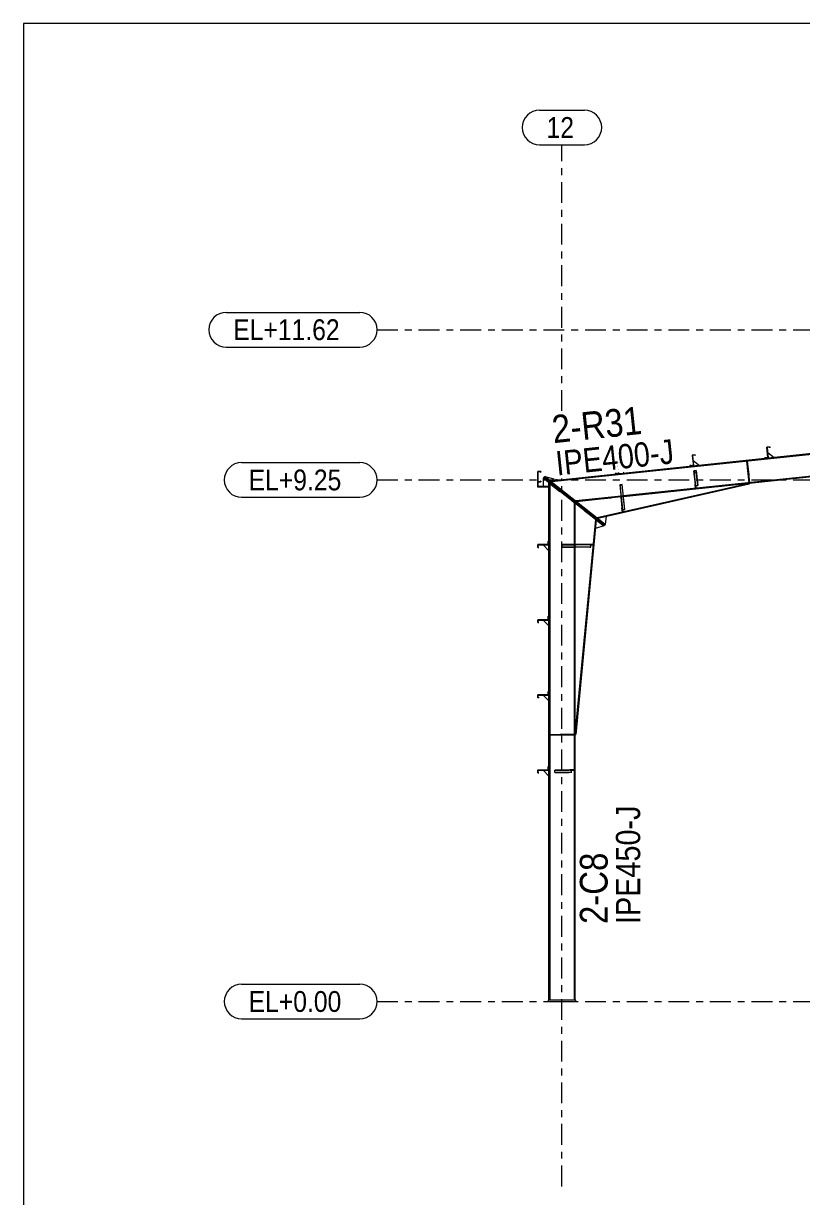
# Model space of a CAD drawing. Header units: millimetres. Extents: x -49 to 773, y -69 to 505.
# Drawn here: x -46.7 to 65.4, y 336.2 to 505.4 of the extents above; entities that cross this region are included whole.
import ezdxf

# ---------------------------------------------------------------- set-up
doc = ezdxf.new("R2010")
doc.units = ezdxf.units.MM
for name, pattern in [('XKITLINE00', [0]), ('XKITLINE02', [4, 2, -2]), ('XKITLINE03', [6, 3, -1, 1, -1])]:
    doc.linetypes.add(name, pattern=pattern)
for name, color, linetype, lineweight in [('DrawingSheet', 5, 'Continuous', 0), ('Part', 2, 'Continuous', 0), ('PartMark', 7, 'Continuous', 0), ('S-grid', 1, 'Continuous', 0)]:
    doc.layers.add(name, color=color, linetype=linetype, lineweight=lineweight)
doc.styles.add('ARIAL', font='ARIAL.TTF')

# ---------------------------------------------------------------- blocks, each defined once
blk = doc.blocks.new('*A230')
at = {"layer": 'Part'}
blk.add_hatch(color=3, dxfattribs=at).paths.add_polyline_path([(38.9, 442.03), (39.31, 442.08), (39.33, 441.95), (39.31, 441.95), (39.3, 442.06), (38.92, 442.02), (39.07, 440.53), (38.66, 440.48), (38.65, 440.61), (38.66, 440.61), (38.67, 440.5), (39.06, 440.54)], flags=17)
blk = doc.blocks.new('*A231')
at = {"layer": 'Part'}
blk.add_hatch(color=3, dxfattribs=at).paths.add_polyline_path([(49.67, 443.17), (50.09, 443.21), (50.1, 443.09), (50.09, 443.09), (50.07, 443.2), (49.69, 443.16), (49.85, 441.66), (49.43, 441.62), (49.42, 441.74), (49.43, 441.74), (49.45, 441.63), (49.83, 441.68)], flags=17)
blk = doc.blocks.new('*A232')
at = {"layer": 'Part'}
blk.add_hatch(color=3, dxfattribs=at).paths.add_polyline_path([(60.45, 444.3), (60.86, 444.35), (60.87, 444.22), (60.86, 444.22), (60.85, 444.33), (60.46, 444.29), (60.62, 442.8), (60.21, 442.75), (60.19, 442.88), (60.21, 442.88), (60.22, 442.77), (60.6, 442.81)], flags=17)
blk = doc.blocks.new('*A242')
at = {"layer": 'Part'}
blk.add_hatch(color=3, dxfattribs=at).paths.add_polyline_path([(28.82, 419.82), (28.82, 419.83), (28.95, 419.83), (28.95, 419.41), (27.44, 419.41), (27.44, 419.03), (27.55, 419.03), (27.55, 419.01), (27.43, 419.01), (27.43, 419.43), (28.93, 419.43), (28.93, 419.82)], flags=17)
blk = doc.blocks.new('*A243')
at = {"layer": 'Part'}
blk.add_hatch(color=3, dxfattribs=at).paths.add_polyline_path([(28.82, 398.15), (28.82, 398.16), (28.95, 398.16), (28.95, 397.75), (27.44, 397.75), (27.44, 397.36), (27.55, 397.36), (27.55, 397.35), (27.43, 397.35), (27.43, 397.76), (28.93, 397.76), (28.93, 398.15)], flags=17)
blk = doc.blocks.new('*A244')
at = {"layer": 'Part'}
blk.add_hatch(color=3, dxfattribs=at).paths.add_polyline_path([(28.82, 408.98), (28.82, 409), (28.95, 409), (28.95, 408.58), (27.44, 408.58), (27.44, 408.19), (27.55, 408.19), (27.55, 408.18), (27.43, 408.18), (27.43, 408.6), (28.93, 408.6), (28.93, 408.98)], flags=17)
blk = doc.blocks.new('*A245')
at = {"layer": 'Part'}
blk.add_hatch(color=3, dxfattribs=at).paths.add_polyline_path([(29.87, 397.41), (29.87, 397.75), (30.31, 397.75), (30.31, 397.73), (29.89, 397.73), (29.89, 397.41)], flags=17)
blk = doc.blocks.new('*A246')
at = {"layer": 'Part'}
blk.add_hatch(color=3, dxfattribs=at).paths.add_polyline_path([(28.82, 419.82), (28.82, 419.83), (28.95, 419.83), (28.95, 419.41), (27.44, 419.41), (27.44, 419.03), (27.55, 419.03), (27.55, 419.01), (27.43, 419.01), (27.43, 419.43), (28.93, 419.43), (28.93, 419.82)], flags=17)
blk = doc.blocks.new('*A247')
at = {"layer": 'Part'}
blk.add_hatch(color=3, dxfattribs=at).paths.add_polyline_path([(28.82, 398.15), (28.82, 398.16), (28.95, 398.16), (28.95, 397.75), (27.44, 397.75), (27.44, 397.36), (27.55, 397.36), (27.55, 397.35), (27.43, 397.35), (27.43, 397.76), (28.93, 397.76), (28.93, 398.15)], flags=17)
blk = doc.blocks.new('*A248')
at = {"layer": 'Part'}
blk.add_hatch(color=3, dxfattribs=at).paths.add_polyline_path([(28.82, 408.98), (28.82, 409), (28.95, 409), (28.95, 408.58), (27.44, 408.58), (27.44, 408.19), (27.55, 408.19), (27.55, 408.18), (27.43, 408.18), (27.43, 408.6), (28.93, 408.6), (28.93, 408.98)], flags=17)
blk = doc.blocks.new('*A249')
at = {"layer": 'Part'}
blk.add_hatch(color=3, dxfattribs=at).paths.add_polyline_path([(28.82, 430.65), (28.82, 430.66), (28.95, 430.66), (28.95, 430.25), (27.44, 430.25), (27.44, 429.86), (27.55, 429.86), (27.55, 429.85), (27.43, 429.85), (27.43, 430.26), (28.93, 430.26), (28.93, 430.65)], flags=17)
blk = doc.blocks.new('*A250')
at = {"layer": 'Part'}
blk.add_hatch(color=3, dxfattribs=at).paths.add_polyline_path([(27.43, 439.31), (27.43, 440.82), (27.85, 440.82), (27.85, 440.7), (27.83, 440.7), (27.83, 440.81), (27.44, 440.81), (27.44, 439.32), (27.83, 439.32), (27.83, 439.43), (27.85, 439.43), (27.85, 439.31)], flags=17)
blk = doc.blocks.new('*A251')
at = {"layer": 'Part'}
blk.add_hatch(color=3, dxfattribs=at).paths.add_polyline_path([(38.9, 442.03), (39.31, 442.08), (39.33, 441.95), (39.31, 441.95), (39.3, 442.06), (38.92, 442.02), (39.07, 440.53), (38.66, 440.48), (38.65, 440.61), (38.66, 440.61), (38.67, 440.5), (39.06, 440.54)], flags=17)
blk = doc.blocks.new('*A252')
at = {"layer": 'Part'}
blk.add_hatch(color=3, dxfattribs=at).paths.add_polyline_path([(49.67, 443.17), (50.09, 443.21), (50.1, 443.09), (50.09, 443.09), (50.07, 443.2), (49.69, 443.16), (49.85, 441.66), (49.43, 441.62), (49.42, 441.74), (49.43, 441.74), (49.45, 441.63), (49.83, 441.68)], flags=17)
blk = doc.blocks.new('*A253')
at = {"layer": 'Part'}
blk.add_hatch(color=3, dxfattribs=at).paths.add_polyline_path([(60.45, 444.3), (60.86, 444.35), (60.87, 444.22), (60.86, 444.22), (60.85, 444.33), (60.46, 444.29), (60.62, 442.8), (60.21, 442.75), (60.19, 442.88), (60.21, 442.88), (60.22, 442.77), (60.6, 442.81)], flags=17)
blk = doc.blocks.new('*A255')
at = {"layer": 'Part'}
blk.add_hatch(color=3, dxfattribs=at).paths.add_polyline_path([(30.91, 429.91), (30.91, 430.25), (31.52, 430.25), (31.52, 430.23), (30.94, 430.23), (30.94, 429.91)], flags=17)
blk = doc.blocks.new('*A256')
at = {"layer": 'Part'}
blk.add_hatch(color=3, dxfattribs=at).paths.add_polyline_path([(39.25, 438.89), (39.58, 438.92), (39.58, 438.9), (39.27, 438.86), (39.32, 438.34), (39.3, 438.34)], flags=17)
blk = doc.blocks.new('*A257')
at = {"layer": 'Part'}
blk.add_hatch(color=3, dxfattribs=at).paths.add_polyline_path([(49.93, 440.9), (50.26, 440.93), (50.26, 440.91), (49.95, 440.88), (49.99, 440.48), (49.97, 440.48)], flags=17)
blk = doc.blocks.new('*A259')
at = {"layer": 'Part'}
blk.add_hatch(color=3, dxfattribs=at).paths.add_polyline_path([(28.82, 430.65), (28.82, 430.66), (28.95, 430.66), (28.95, 430.25), (27.44, 430.25), (27.44, 429.86), (27.55, 429.86), (27.55, 429.85), (27.43, 429.85), (27.43, 430.26), (28.93, 430.26), (28.93, 430.65)], flags=17)
blk = doc.blocks.new('*A316')
at = {"layer": 'DrawingSheet', "color": 5, "linetype": 'XKITLINE00', "lineweight": 0}
for p, q in [((773.26, 505.41), (-46.74, 505.41)), ((-46.74, 505.41), (-46.74, -68.59))]:
    blk.add_line(p, q, dxfattribs=at)
blk = doc.blocks.new('*A1085')
at = {"layer": 'S-grid', "color": 1, "linetype": 'XKITLINE03', "lineweight": 0}
blk.add_line((4.24, 461.25), (141.94, 461.25), dxfattribs=at)
at = {"layer": 'S-grid', "color": 3, "style": 'ARIAL', "width": 0.85}
blk.add_text('EL+11.62', height=3, dxfattribs=at).set_placement((-16.5, 459.75))
blk = doc.blocks.new('*A1086')
at = {"layer": 'S-grid', "color": 1, "linetype": 'XKITLINE03', "lineweight": 0}
blk.add_line((4.24, 439.58), (355.6, 439.58), dxfattribs=at)
at = {"layer": 'S-grid', "color": 3, "style": 'ARIAL', "width": 0.85}
blk.add_text('EL+9.25', height=3, dxfattribs=at).set_placement((-14.28, 438.08))
blk = doc.blocks.new('*A1087')
at = {"layer": 'S-grid', "color": 1, "linetype": 'XKITLINE03', "lineweight": 0}
blk.add_line((4.24, 364.37), (355.6, 364.37), dxfattribs=at)
at = {"layer": 'S-grid', "color": 3, "style": 'ARIAL', "width": 0.85}
blk.add_text('EL+0.00', height=3, dxfattribs=at).set_placement((-14.28, 362.87))
blk = doc.blocks.new('*A1129')
at = {"layer": 'S-grid', "color": 1, "linetype": 'XKITLINE03', "lineweight": 0}
for p, q in [((30.9, 449.54), (30.9, 487.91)), ((30.9, 337.71), (30.9, 439.78))]:
    blk.add_line(p, q, dxfattribs=at)
at = {"layer": 'S-grid', "color": 3, "style": 'ARIAL', "width": 0.85}
blk.add_text('12', height=3, dxfattribs=at).set_placement((28.68, 488.91))
blk = doc.blocks.new('*A1130')
at = {"layer": 'Part', "color": 2, "linetype": 'XKITLINE00', "lineweight": 0}
for p, q in [((128.36, 449.86), (29.27, 439.41)), ((128.37, 449.75), (29.39, 439.31)), ((128.69, 446.65), (125.94, 446.36)), ((125.61, 446.33), (39.75, 437.27)), ((125.62, 446.22), (39.76, 437.16)), ((128.71, 446.54), (125.95, 446.25)), ((39.42, 437.24), (32.89, 436.55)), ((39.43, 437.13), (33.02, 436.45))]:
    blk.add_line(p, q, dxfattribs=at)
at = {"layer": 'Part', "color": 7, "linetype": 'XKITLINE02', "lineweight": 0}
for p, q in [((128.71, 446.54), (128.36, 449.86)), ((125.94, 446.36), (125.61, 446.33)), ((125.95, 446.25), (125.62, 446.22)), ((125.94, 446.36), (125.63, 446.33)), ((29.27, 439.41), (33.02, 436.45)), ((39.75, 437.27), (39.42, 437.24)), ((39.76, 437.16), (39.43, 437.13))]:
    blk.add_line(p, q, dxfattribs=at)
blk = doc.blocks.new('*A1131')
at = {"layer": 'Part', "color": 2, "linetype": 'XKITLINE00', "lineweight": 0}
for p, q in [((29.03, 364.54), (29.03, 439.17)), ((29.15, 439.08), (29.15, 364.54)), ((32.66, 436.31), (32.66, 430.25)), ((32.78, 436.21), (32.78, 430.25)), ((32.66, 429.91), (32.66, 364.54)), ((32.78, 429.91), (32.78, 364.54))]:
    blk.add_line(p, q, dxfattribs=at)
at = {"layer": 'Part', "color": 7, "linetype": 'XKITLINE02', "lineweight": 0}
for p, q in [((29.03, 439.17), (32.78, 436.21)), ((32.66, 430.25), (32.66, 429.91)), ((32.78, 430.25), (32.78, 429.91)), ((32.78, 364.54), (29.03, 364.54))]:
    blk.add_line(p, q, dxfattribs=at)
blk = doc.blocks.new('*A1132')
at = {"layer": 'Part', "color": 2, "linetype": 'XKITLINE00', "lineweight": 0}
for p, q in [((32.88, 436.14), (32.78, 436.09)), ((35.72, 433.89), (32.78, 402.88)), ((35.83, 433.81), (32.9, 402.87)), ((32.78, 402.88), (32.9, 402.87))]:
    blk.add_line(p, q, dxfattribs=at)
at = {"layer": 'Part', "color": 7, "linetype": 'XKITLINE02', "lineweight": 0}
for p, q in [((32.78, 436.09), (32.88, 436.14)), ((32.78, 402.88), (32.78, 436.09)), ((35.83, 433.81), (32.88, 436.14)), ((32.88, 436.14), (32.88, 436.14)), ((35.72, 433.89), (32.88, 436.14)), ((32.88, 436.14), (32.88, 436.14))]:
    blk.add_line(p, q, dxfattribs=at)
blk = doc.blocks.new('*A1156')
at = {"layer": 'Part', "color": 2, "linetype": 'XKITLINE00', "lineweight": 0}
for p, q in [((38.65, 440.6), (38.65, 440.61)), ((38.65, 440.61), (38.66, 440.61)), ((38.66, 440.48), (38.65, 440.6)), ((38.66, 440.61), (38.66, 440.6)), ((38.66, 440.6), (38.67, 440.5)), ((39.07, 440.53), (38.66, 440.48)), ((38.67, 440.5), (39.06, 440.54)), ((39.06, 440.54), (39.05, 440.64)), ((39.06, 440.64), (39.07, 440.53))]:
    blk.add_line(p, q, dxfattribs=at)
blk = doc.blocks.new('*A1157')
at = {"layer": 'Part', "color": 2, "linetype": 'XKITLINE00', "lineweight": 0}
for p, q in [((49.42, 441.73), (49.42, 441.74)), ((49.42, 441.74), (49.43, 441.74)), ((49.43, 441.62), (49.42, 441.73)), ((49.43, 441.74), (49.44, 441.74)), ((49.85, 441.66), (49.43, 441.62)), ((49.44, 441.74), (49.45, 441.63)), ((49.45, 441.63), (49.83, 441.68)), ((49.67, 443.17), (49.69, 443.17)), ((49.69, 443.17), (50.09, 443.21)), ((50.07, 443.2), (49.69, 443.16)), ((49.69, 443.16), (49.85, 441.66)), ((49.83, 441.68), (49.82, 441.78)), ((50.09, 443.09), (50.07, 443.2)), ((50.09, 443.21), (50.1, 443.09)), ((50.1, 443.09), (50.09, 443.09))]:
    blk.add_line(p, q, dxfattribs=at)
blk = doc.blocks.new('*A1158')
at = {"layer": 'Part', "color": 2, "linetype": 'XKITLINE00', "lineweight": 0}
for p, q in [((60.45, 444.3), (60.86, 444.35)), ((60.6, 442.81), (60.45, 444.3)), ((60.85, 444.33), (60.46, 444.29)), ((60.46, 444.29), (60.62, 442.8)), ((60.86, 444.22), (60.85, 444.33)), ((60.86, 444.35), (60.87, 444.22)), ((60.87, 444.22), (60.86, 444.22)), ((60.21, 442.75), (60.19, 442.88)), ((60.19, 442.88), (60.21, 442.88)), ((60.21, 442.88), (60.22, 442.77)), ((60.62, 442.8), (60.21, 442.75)), ((60.22, 442.77), (60.6, 442.81))]:
    blk.add_line(p, q, dxfattribs=at)
blk = doc.blocks.new('*A1168')
at = {"layer": 'S-grid', "color": 1, "linetype": 'XKITLINE00', "lineweight": 0}
for p, q in [((-15.28, 366.87), (1.74, 366.87)), ((-15.28, 361.87), (1.74, 361.87))]:
    blk.add_line(p, q, dxfattribs=at)
for centre, start, end in [((-15.28, 364.37), 90, 270), ((1.74, 364.37), 270, 90)]:
    blk.add_arc(centre, 2.5, start, end, dxfattribs=at)
blk = doc.blocks.new('*A1169')
at = {"layer": 'Part', "color": 2, "linetype": 'XKITLINE00', "lineweight": 0}
for p, q in [((28.82, 419.83), (28.95, 419.83)), ((28.82, 419.82), (28.82, 419.83)), ((28.93, 419.82), (28.82, 419.82)), ((28.93, 419.43), (28.93, 419.82)), ((28.95, 419.83), (28.95, 419.41)), ((27.43, 419.01), (27.43, 419.43)), ((27.43, 419.43), (28.93, 419.43)), ((27.55, 419.01), (27.43, 419.01)), ((28.95, 419.41), (27.44, 419.41)), ((27.44, 419.41), (27.44, 419.03)), ((27.44, 419.03), (27.55, 419.03)), ((27.55, 419.03), (27.55, 419.01))]:
    blk.add_line(p, q, dxfattribs=at)
blk = doc.blocks.new('*A1170')
at = {"layer": 'Part', "color": 2, "linetype": 'XKITLINE00', "lineweight": 0}
for p, q in [((27.43, 397.35), (27.43, 397.76)), ((27.43, 397.76), (28.93, 397.76)), ((28.95, 397.75), (27.44, 397.75)), ((27.44, 397.75), (27.44, 397.36)), ((28.82, 398.16), (28.95, 398.16)), ((28.82, 398.15), (28.82, 398.16)), ((28.93, 398.15), (28.82, 398.15)), ((28.93, 397.76), (28.93, 398.15)), ((28.95, 398.16), (28.95, 397.75)), ((27.55, 397.35), (27.43, 397.35)), ((27.44, 397.36), (27.55, 397.36)), ((27.55, 397.36), (27.55, 397.35))]:
    blk.add_line(p, q, dxfattribs=at)
blk = doc.blocks.new('*A1171')
at = {"layer": 'Part', "color": 2, "linetype": 'XKITLINE00', "lineweight": 0}
for p, q in [((27.43, 408.18), (27.43, 408.6)), ((27.43, 408.6), (28.93, 408.6)), ((27.55, 408.18), (27.43, 408.18)), ((28.95, 408.58), (27.44, 408.58)), ((27.44, 408.58), (27.44, 408.19)), ((27.44, 408.19), (27.55, 408.19)), ((27.55, 408.19), (27.55, 408.18)), ((28.82, 409), (28.95, 409)), ((28.82, 408.98), (28.82, 409)), ((28.93, 408.98), (28.82, 408.98)), ((28.93, 408.6), (28.93, 408.98)), ((28.95, 409), (28.95, 408.58))]:
    blk.add_line(p, q, dxfattribs=at)
blk = doc.blocks.new('*A1172')
at = {"layer": 'Part', "color": 7, "linetype": 'XKITLINE02', "lineweight": 0}
for p, q in [((32.66, 402.88), (29.15, 402.88)), ((29.15, 402.8), (29.15, 402.88)), ((32.66, 402.8), (29.15, 402.8)), ((29.27, 402.88), (29.27, 402.8)), ((32.54, 402.8), (32.54, 402.88)), ((32.66, 402.88), (32.66, 402.8))]:
    blk.add_line(p, q, dxfattribs=at)
blk = doc.blocks.new('*A1173')
at = {"layer": 'Part', "color": 2, "linetype": 'XKITLINE00', "lineweight": 0}
for p, q in [((29.15, 402.88), (32.66, 402.88)), ((32.66, 402.8), (29.15, 402.8))]:
    blk.add_line(p, q, dxfattribs=at)
at = {"layer": 'Part', "color": 7, "linetype": 'XKITLINE02', "lineweight": 0}
for p, q in [((29.15, 402.8), (29.15, 402.88)), ((29.27, 402.8), (29.27, 402.88)), ((32.54, 402.8), (32.54, 402.88)), ((32.66, 402.88), (32.66, 402.8))]:
    blk.add_line(p, q, dxfattribs=at)
blk = doc.blocks.new('*A1174')
at = {"layer": 'Part', "color": 2, "linetype": 'XKITLINE00', "lineweight": 0}
for p, q in [((27.53, 408.58), (27.53, 408.54)), ((27.53, 408.54), (29.03, 408.54)), ((29.03, 408.58), (28.95, 408.58))]:
    blk.add_line(p, q, dxfattribs=at)
at = {"layer": 'Part', "color": 7, "linetype": 'XKITLINE02', "lineweight": 0}
for p, q in [((28.95, 408.58), (27.53, 408.58)), ((29.03, 408.54), (29.03, 408.58))]:
    blk.add_line(p, q, dxfattribs=at)
blk = doc.blocks.new('*A1175')
at = {"layer": 'Part', "color": 2, "linetype": 'XKITLINE00', "lineweight": 0}
blk.add_line((29.03, 407.71), (28.2, 408.54), dxfattribs=at)
at = {"layer": 'Part', "color": 7, "linetype": 'XKITLINE02', "lineweight": 0}
for p, q in [((28.2, 408.54), (29.03, 408.54)), ((29.03, 408.54), (29.03, 407.71))]:
    blk.add_line(p, q, dxfattribs=at)
blk = doc.blocks.new('*A1176')
at = {"layer": 'Part', "color": 2, "linetype": 'XKITLINE00', "lineweight": 0}
for p, q in [((29.87, 397.41), (29.87, 397.75)), ((32.29, 397.75), (29.87, 397.75)), ((32.53, 397.73), (29.89, 397.73)), ((29.89, 397.41), (29.89, 397.73)), ((30.31, 397.75), (30.31, 397.73)), ((32.29, 397.41), (32.29, 397.73)), ((32.53, 397.75), (32.53, 397.73)), ((32.29, 397.41), (29.87, 397.41))]:
    blk.add_line(p, q, dxfattribs=at)
at = {"layer": 'Part', "color": 7, "linetype": 'XKITLINE02', "lineweight": 0}
for p, q in [((32.27, 397.41), (32.27, 397.75)), ((32.29, 397.75), (32.53, 397.75)), ((32.53, 397.75), (32.29, 397.75))]:
    blk.add_line(p, q, dxfattribs=at)
blk = doc.blocks.new('*A1177')
at = {"layer": 'Part', "color": 2, "linetype": 'XKITLINE00', "lineweight": 0}
for p, q in [((27.53, 397.75), (27.53, 397.71)), ((27.53, 397.71), (29.03, 397.71)), ((29.03, 397.75), (28.95, 397.75))]:
    blk.add_line(p, q, dxfattribs=at)
at = {"layer": 'Part', "color": 7, "linetype": 'XKITLINE02', "lineweight": 0}
for p, q in [((28.95, 397.75), (27.53, 397.75)), ((29.03, 397.71), (29.03, 397.75))]:
    blk.add_line(p, q, dxfattribs=at)
blk = doc.blocks.new('*A1178')
at = {"layer": 'Part', "color": 2, "linetype": 'XKITLINE00', "lineweight": 0}
blk.add_line((29.03, 396.87), (28.2, 397.71), dxfattribs=at)
at = {"layer": 'Part', "color": 7, "linetype": 'XKITLINE02', "lineweight": 0}
for p, q in [((28.2, 397.71), (29.03, 397.71)), ((29.03, 397.71), (29.03, 396.87))]:
    blk.add_line(p, q, dxfattribs=at)
blk = doc.blocks.new('*A1179')
at = {"layer": 'Part', "color": 7, "linetype": 'XKITLINE02', "lineweight": 0}
for p, q in [((32.53, 397.75), (29.87, 397.75)), ((29.89, 397.73), (32.53, 397.73)), ((32.27, 397.41), (32.27, 397.75)), ((32.29, 397.41), (32.29, 397.73)), ((32.53, 397.73), (32.53, 397.75)), ((29.87, 397.41), (32.29, 397.41))]:
    blk.add_line(p, q, dxfattribs=at)
blk = doc.blocks.new('*A1180')
at = {"layer": 'Part', "color": 2, "linetype": 'XKITLINE00', "lineweight": 0}
for p, q in [((27.53, 419.41), (27.53, 419.37)), ((27.53, 419.37), (29.03, 419.37)), ((29.03, 419.41), (28.95, 419.41))]:
    blk.add_line(p, q, dxfattribs=at)
at = {"layer": 'Part', "color": 7, "linetype": 'XKITLINE02', "lineweight": 0}
for p, q in [((28.95, 419.41), (27.53, 419.41)), ((29.03, 419.37), (29.03, 419.41))]:
    blk.add_line(p, q, dxfattribs=at)
blk = doc.blocks.new('*A1181')
at = {"layer": 'Part', "color": 2, "linetype": 'XKITLINE00', "lineweight": 0}
blk.add_line((29.03, 418.54), (28.2, 419.37), dxfattribs=at)
at = {"layer": 'Part', "color": 7, "linetype": 'XKITLINE02', "lineweight": 0}
for p, q in [((28.2, 419.37), (29.03, 419.37)), ((29.03, 419.37), (29.03, 418.54))]:
    blk.add_line(p, q, dxfattribs=at)
blk = doc.blocks.new('*A1182')
at = {"layer": 'Part', "color": 2, "linetype": 'XKITLINE00', "lineweight": 0}
for p, q in [((28.82, 419.83), (28.95, 419.83)), ((28.82, 419.82), (28.82, 419.83)), ((28.93, 419.82), (28.82, 419.82)), ((28.93, 419.43), (28.93, 419.82)), ((28.95, 419.83), (28.95, 419.41)), ((27.43, 419.01), (27.43, 419.43)), ((27.43, 419.43), (28.93, 419.43)), ((27.55, 419.01), (27.43, 419.01)), ((28.95, 419.41), (27.44, 419.41)), ((27.44, 419.41), (27.44, 419.03)), ((27.44, 419.03), (27.55, 419.03)), ((27.55, 419.03), (27.55, 419.01))]:
    blk.add_line(p, q, dxfattribs=at)
blk = doc.blocks.new('*A1183')
at = {"layer": 'Part', "color": 2, "linetype": 'XKITLINE00', "lineweight": 0}
for p, q in [((27.43, 397.35), (27.43, 397.76)), ((27.43, 397.76), (28.93, 397.76)), ((28.95, 397.75), (27.44, 397.75)), ((27.44, 397.75), (27.44, 397.36)), ((28.82, 398.16), (28.95, 398.16)), ((28.82, 398.15), (28.82, 398.16)), ((28.93, 398.15), (28.82, 398.15)), ((28.93, 397.76), (28.93, 398.15)), ((28.95, 398.16), (28.95, 397.75)), ((27.55, 397.35), (27.43, 397.35)), ((27.44, 397.36), (27.55, 397.36)), ((27.55, 397.36), (27.55, 397.35))]:
    blk.add_line(p, q, dxfattribs=at)
blk = doc.blocks.new('*A1184')
at = {"layer": 'Part', "color": 2, "linetype": 'XKITLINE00', "lineweight": 0}
for p, q in [((27.43, 408.18), (27.43, 408.6)), ((27.43, 408.6), (28.93, 408.6)), ((27.55, 408.18), (27.43, 408.18)), ((28.95, 408.58), (27.44, 408.58)), ((27.44, 408.58), (27.44, 408.19)), ((27.44, 408.19), (27.55, 408.19)), ((27.55, 408.19), (27.55, 408.18)), ((28.82, 409), (28.95, 409)), ((28.82, 408.98), (28.82, 409)), ((28.93, 408.98), (28.82, 408.98)), ((28.93, 408.6), (28.93, 408.98)), ((28.95, 409), (28.95, 408.58))]:
    blk.add_line(p, q, dxfattribs=at)
blk = doc.blocks.new('*A1185')
at = {"layer": 'Part', "color": 2, "linetype": 'XKITLINE00', "lineweight": 0}
for p, q in [((28.9, 364.54), (28.9, 364.37)), ((32.9, 364.54), (28.9, 364.54)), ((28.9, 364.37), (32.9, 364.37)), ((32.9, 364.37), (32.9, 364.54))]:
    blk.add_line(p, q, dxfattribs=at)
blk = doc.blocks.new('*A1186')
at = {"layer": 'Part', "color": 2, "linetype": 'XKITLINE00', "lineweight": 0}
for p, q in [((32.04, 397.79), (32.04, 397.75)), ((32.66, 397.79), (32.04, 397.79)), ((32.66, 397.75), (32.29, 397.75))]:
    blk.add_line(p, q, dxfattribs=at)
at = {"layer": 'Part', "color": 7, "linetype": 'XKITLINE02', "lineweight": 0}
for p, q in [((32.29, 397.75), (32.04, 397.75)), ((32.54, 397.75), (32.54, 397.79)), ((32.66, 397.79), (32.66, 397.75))]:
    blk.add_line(p, q, dxfattribs=at)
blk = doc.blocks.new('*A1187')
at = {"layer": 'Part', "color": 7, "linetype": 'XKITLINE02', "lineweight": 0}
for p, q in [((32.66, 397.79), (32.04, 397.79)), ((32.04, 397.79), (32.04, 397.75)), ((32.04, 397.75), (32.66, 397.75)), ((32.54, 397.75), (32.54, 397.79)), ((32.66, 397.75), (32.66, 397.79))]:
    blk.add_line(p, q, dxfattribs=at)
blk = doc.blocks.new('*A1188')
at = {"layer": 'Part', "color": 2, "linetype": 'XKITLINE00', "lineweight": 0}
blk.add_line((29.03, 429.37), (28.2, 430.21), dxfattribs=at)
at = {"layer": 'Part', "color": 7, "linetype": 'XKITLINE02', "lineweight": 0}
for p, q in [((28.2, 430.21), (29.03, 430.21)), ((29.03, 430.21), (29.03, 429.37))]:
    blk.add_line(p, q, dxfattribs=at)
blk = doc.blocks.new('*A1189')
at = {"layer": 'Part', "color": 2, "linetype": 'XKITLINE00', "lineweight": 0}
for p, q in [((27.53, 430.25), (27.53, 430.21)), ((27.53, 430.21), (29.03, 430.21)), ((29.03, 430.25), (28.95, 430.25))]:
    blk.add_line(p, q, dxfattribs=at)
at = {"layer": 'Part', "color": 7, "linetype": 'XKITLINE02', "lineweight": 0}
for p, q in [((28.95, 430.25), (27.53, 430.25)), ((29.03, 430.21), (29.03, 430.25))]:
    blk.add_line(p, q, dxfattribs=at)
blk = doc.blocks.new('*A1190')
at = {"layer": 'Part', "color": 2, "linetype": 'XKITLINE00', "lineweight": 0}
for p, q in [((28.42, 440.07), (29.73, 439.74)), ((29.39, 439.42), (29.17, 439.48)), ((29.95, 439.68), (30.51, 439.54))]:
    blk.add_line(p, q, dxfattribs=at)
at = {"layer": 'Part', "color": 7, "linetype": 'XKITLINE02', "lineweight": 0}
for p, q in [((29.17, 439.48), (28.42, 440.07)), ((30.51, 439.54), (29.39, 439.42))]:
    blk.add_line(p, q, dxfattribs=at)
blk = doc.blocks.new('*A1191')
at = {"layer": 'Part', "color": 2, "linetype": 'XKITLINE00', "lineweight": 0}
for p, q in [((27.43, 429.85), (27.43, 430.26)), ((27.43, 430.26), (28.93, 430.26)), ((27.55, 429.85), (27.43, 429.85)), ((28.95, 430.25), (27.44, 430.25)), ((27.44, 430.25), (27.44, 429.86)), ((27.44, 429.86), (27.55, 429.86)), ((27.55, 429.86), (27.55, 429.85)), ((28.82, 430.66), (28.95, 430.66)), ((28.82, 430.65), (28.82, 430.66)), ((28.93, 430.65), (28.82, 430.65)), ((28.93, 430.26), (28.93, 430.65)), ((28.95, 430.66), (28.95, 430.25))]:
    blk.add_line(p, q, dxfattribs=at)
blk = doc.blocks.new('*A1192')
at = {"layer": 'Part', "color": 2, "linetype": 'XKITLINE00', "lineweight": 0}
for p, q in [((27.43, 439.31), (27.43, 440.82)), ((27.43, 440.82), (27.85, 440.82)), ((27.83, 440.81), (27.44, 440.81)), ((27.44, 440.81), (27.44, 439.32)), ((27.83, 440.7), (27.83, 440.81)), ((27.85, 440.7), (27.83, 440.7)), ((27.85, 440.82), (27.85, 440.7)), ((27.85, 439.31), (27.43, 439.31)), ((27.44, 439.32), (27.83, 439.32)), ((27.83, 439.32), (27.83, 439.43)), ((27.83, 439.43), (27.85, 439.43)), ((27.85, 439.43), (27.85, 439.31))]:
    blk.add_line(p, q, dxfattribs=at)
blk = doc.blocks.new('*A1193')
at = {"layer": 'Part', "color": 2, "linetype": 'XKITLINE00', "lineweight": 0}
for p, q in [((38.65, 440.6), (38.65, 440.61)), ((38.65, 440.61), (38.66, 440.61)), ((38.66, 440.48), (38.65, 440.6)), ((38.66, 440.61), (38.66, 440.6)), ((38.66, 440.6), (38.67, 440.5)), ((39.07, 440.53), (38.66, 440.48)), ((38.67, 440.5), (39.06, 440.54)), ((39.06, 440.54), (39.05, 440.64)), ((39.06, 440.64), (39.07, 440.53))]:
    blk.add_line(p, q, dxfattribs=at)
blk = doc.blocks.new('*A1194')
at = {"layer": 'Part', "color": 2, "linetype": 'XKITLINE00', "lineweight": 0}
for p, q in [((49.42, 441.73), (49.42, 441.74)), ((49.42, 441.74), (49.43, 441.74)), ((49.43, 441.62), (49.42, 441.73)), ((49.43, 441.74), (49.44, 441.74)), ((49.85, 441.66), (49.43, 441.62)), ((49.44, 441.74), (49.45, 441.63)), ((49.45, 441.63), (49.83, 441.68)), ((49.67, 443.17), (49.69, 443.17)), ((49.69, 443.17), (50.09, 443.21)), ((50.07, 443.2), (49.69, 443.16)), ((49.69, 443.16), (49.85, 441.66)), ((49.83, 441.68), (49.82, 441.78)), ((50.09, 443.09), (50.07, 443.2)), ((50.09, 443.21), (50.1, 443.09)), ((50.1, 443.09), (50.09, 443.09))]:
    blk.add_line(p, q, dxfattribs=at)
blk = doc.blocks.new('*A1195')
at = {"layer": 'Part', "color": 2, "linetype": 'XKITLINE00', "lineweight": 0}
for p, q in [((60.45, 444.3), (60.86, 444.35)), ((60.6, 442.81), (60.45, 444.3)), ((60.85, 444.33), (60.46, 444.29)), ((60.46, 444.29), (60.62, 442.8)), ((60.86, 444.22), (60.85, 444.33)), ((60.86, 444.35), (60.87, 444.22)), ((60.87, 444.22), (60.86, 444.22)), ((60.21, 442.75), (60.19, 442.88)), ((60.19, 442.88), (60.21, 442.88)), ((60.21, 442.88), (60.22, 442.77)), ((60.62, 442.8), (60.21, 442.75)), ((60.22, 442.77), (60.6, 442.81))]:
    blk.add_line(p, q, dxfattribs=at)
blk = doc.blocks.new('*A1197')
at = {"layer": 'Part', "color": 7, "linetype": 'XKITLINE02', "lineweight": 0}
for p, q in [((57.88, 439.07), (33.14, 436.46)), ((33.11, 436.37), (36.07, 434.04))]:
    blk.add_line(p, q, dxfattribs=at)
at = {"layer": 'Part', "color": 2, "linetype": 'XKITLINE00', "lineweight": 0}
for p, q in [((57.88, 439.07), (35.96, 434.13)), ((57.9, 438.97), (36.07, 434.04)), ((57.88, 439.07), (57.9, 438.97)), ((33.14, 436.46), (33.11, 436.37))]:
    blk.add_line(p, q, dxfattribs=at)
blk = doc.blocks.new('*A1198')
at = {"layer": 'Part', "color": 2, "linetype": 'XKITLINE00', "lineweight": 0}
for p, q in [((30.91, 429.91), (30.91, 430.25)), ((34.94, 430.25), (30.91, 430.25)), ((35.07, 429.91), (30.91, 429.91)), ((35.25, 430.23), (30.94, 430.23)), ((30.94, 429.91), (30.94, 430.23)), ((31.52, 430.25), (31.52, 430.23)), ((35.07, 429.91), (35.07, 430.23)), ((35.25, 430.25), (35.25, 430.23))]:
    blk.add_line(p, q, dxfattribs=at)
at = {"layer": 'Part', "color": 7, "linetype": 'XKITLINE02', "lineweight": 0}
for p, q in [((34.94, 430.25), (35.25, 430.25)), ((35.06, 429.91), (35.06, 430.25))]:
    blk.add_line(p, q, dxfattribs=at)
blk = doc.blocks.new('*A1199')
at = {"layer": 'Part', "color": 7, "linetype": 'XKITLINE02', "lineweight": 0}
for p, q in [((35.25, 430.25), (30.91, 430.25)), ((30.91, 429.91), (35.07, 429.91)), ((30.94, 430.23), (35.25, 430.23)), ((35.06, 429.91), (35.06, 430.25)), ((35.07, 429.91), (35.07, 430.23)), ((35.25, 430.23), (35.25, 430.25))]:
    blk.add_line(p, q, dxfattribs=at)
blk = doc.blocks.new('*A1200')
at = {"layer": 'Part', "color": 2, "linetype": 'XKITLINE00', "lineweight": 0}
for p, q in [((28.32, 439.94), (28.42, 440.07)), ((37.02, 433.08), (28.32, 439.94)), ((28.42, 440.07), (37.13, 433.21)), ((37.13, 433.21), (37.02, 433.08))]:
    blk.add_line(p, q, dxfattribs=at)
blk = doc.blocks.new('*A1201')
at = {"layer": 'Part', "color": 2, "linetype": 'XKITLINE00', "lineweight": 0}
for p, q in [((28.22, 439.81), (28.32, 439.94)), ((28.32, 439.94), (37.02, 433.08)), ((36.92, 432.95), (28.22, 439.81)), ((37.02, 433.08), (36.92, 432.95))]:
    blk.add_line(p, q, dxfattribs=at)
blk = doc.blocks.new('*A1202')
at = {"layer": 'Part', "color": 2, "linetype": 'XKITLINE00', "lineweight": 0}
for p, q in [((39.58, 438.92), (39.25, 438.89)), ((39.25, 438.89), (39.62, 435.38)), ((39.27, 438.86), (39.58, 438.9)), ((39.27, 438.86), (39.32, 438.34)), ((39.32, 438.34), (39.3, 438.34)), ((39.66, 435.1), (39.32, 438.34)), ((39.96, 435.32), (39.58, 438.92)), ((39.64, 435.29), (39.96, 435.32)), ((39.65, 435.1), (39.66, 435.1))]:
    blk.add_line(p, q, dxfattribs=at)
at = {"layer": 'Part', "color": 7, "linetype": 'XKITLINE02', "lineweight": 0}
for p, q in [((39.62, 435.38), (39.65, 435.1)), ((39.62, 435.3), (39.96, 435.33))]:
    blk.add_line(p, q, dxfattribs=at)
blk = doc.blocks.new('*A1203')
at = {"layer": 'Part', "color": 7, "linetype": 'XKITLINE02', "lineweight": 0}
for p, q in [((39.65, 435.1), (39.25, 438.89)), ((39.66, 435.1), (39.27, 438.86)), ((39.96, 435.32), (39.58, 438.92)), ((39.62, 435.3), (39.96, 435.33)), ((39.64, 435.29), (39.96, 435.32)), ((39.65, 435.1), (39.66, 435.1))]:
    blk.add_line(p, q, dxfattribs=at)
blk = doc.blocks.new('*A1204')
at = {"layer": 'Part', "color": 7, "linetype": 'XKITLINE02', "lineweight": 0}
for p, q in [((39.06, 440.64), (39.07, 440.53)), ((39.08, 440.44), (39.12, 440.45))]:
    blk.add_line(p, q, dxfattribs=at)
at = {"layer": 'Part', "color": 2, "linetype": 'XKITLINE00', "lineweight": 0}
for p, q in [((39.07, 440.53), (39.08, 440.44)), ((39.12, 440.45), (39.1, 440.65))]:
    blk.add_line(p, q, dxfattribs=at)
blk = doc.blocks.new('*A1205')
at = {"layer": 'Part', "color": 7, "linetype": 'XKITLINE02', "lineweight": 0}
for p, q in [((39.12, 440.45), (39.1, 440.65)), ((39.95, 440.53), (39.12, 440.45))]:
    blk.add_line(p, q, dxfattribs=at)
at = {"layer": 'Part', "color": 2, "linetype": 'XKITLINE00', "lineweight": 0}
blk.add_line((39.73, 440.71), (39.95, 440.53), dxfattribs=at)
blk = doc.blocks.new('*A1206')
at = {"layer": 'Part', "color": 2, "linetype": 'XKITLINE00', "lineweight": 0}
for p, q in [((39.55, 435.58), (39.59, 435.59)), ((39.62, 434.96), (39.55, 435.58)), ((39.62, 435.38), (39.66, 434.96)), ((39.66, 434.96), (39.62, 434.96))]:
    blk.add_line(p, q, dxfattribs=at)
at = {"layer": 'Part', "color": 7, "linetype": 'XKITLINE02', "lineweight": 0}
for p, q in [((39.59, 435.59), (39.62, 435.38)), ((39.61, 435.08), (39.65, 435.09))]:
    blk.add_line(p, q, dxfattribs=at)
blk = doc.blocks.new('*A1207')
at = {"layer": 'Part', "color": 7, "linetype": 'XKITLINE02', "lineweight": 0}
for p, q in [((39.59, 435.59), (39.55, 435.58)), ((39.55, 435.58), (39.62, 434.96)), ((39.66, 434.96), (39.59, 435.59)), ((39.61, 435.08), (39.65, 435.09)), ((39.62, 434.96), (39.66, 434.96))]:
    blk.add_line(p, q, dxfattribs=at)
blk = doc.blocks.new('*A1208')
at = {"layer": 'Part', "color": 2, "linetype": 'XKITLINE00', "lineweight": 0}
for p, q in [((34.75, 430.29), (34.75, 430.25)), ((35.38, 430.29), (34.75, 430.29)), ((35.38, 430.25), (34.94, 430.25)), ((35.38, 430.29), (35.38, 430.26))]:
    blk.add_line(p, q, dxfattribs=at)
at = {"layer": 'Part', "color": 7, "linetype": 'XKITLINE02', "lineweight": 0}
for p, q in [((34.94, 430.25), (34.75, 430.25)), ((35.25, 430.25), (35.25, 430.29)), ((35.38, 430.26), (35.38, 430.25)), ((35.38, 430.25), (35.38, 430.25)), ((35.38, 430.25), (35.38, 430.25))]:
    blk.add_line(p, q, dxfattribs=at)
blk = doc.blocks.new('*A1209')
at = {"layer": 'Part', "color": 7, "linetype": 'XKITLINE02', "lineweight": 0}
for p, q in [((35.38, 430.29), (34.75, 430.29)), ((34.75, 430.29), (34.75, 430.25)), ((34.75, 430.25), (35.38, 430.25)), ((35.25, 430.25), (35.25, 430.29)), ((35.38, 430.25), (35.38, 430.29))]:
    blk.add_line(p, q, dxfattribs=at)
blk = doc.blocks.new('*A1210')
at = {"layer": 'Part', "color": 7, "linetype": 'XKITLINE02', "lineweight": 0}
for p, q in [((35.72, 432.56), (35.82, 433.68)), ((35.93, 433.73), (36.92, 432.95))]:
    blk.add_line(p, q, dxfattribs=at)
at = {"layer": 'Part', "color": 2, "linetype": 'XKITLINE00', "lineweight": 0}
for p, q in [((35.82, 433.68), (35.93, 433.73)), ((36.92, 432.95), (35.72, 432.56))]:
    blk.add_line(p, q, dxfattribs=at)
blk = doc.blocks.new('*A1211')
at = {"layer": 'Part', "color": 2, "linetype": 'XKITLINE00', "lineweight": 0}
for p, q in [((36.19, 434.07), (36.17, 433.97)), ((37.29, 434.32), (37.13, 433.21))]:
    blk.add_line(p, q, dxfattribs=at)
at = {"layer": 'Part', "color": 7, "linetype": 'XKITLINE02', "lineweight": 0}
for p, q in [((36.17, 433.97), (37.13, 433.21)), ((37.29, 434.32), (36.19, 434.07))]:
    blk.add_line(p, q, dxfattribs=at)
blk = doc.blocks.new('*A1212')
at = {"layer": 'Part', "color": 7, "linetype": 'XKITLINE02', "lineweight": 0}
for p, q in [((50.09, 438.99), (50.15, 438.37)), ((50.13, 438.99), (50.09, 438.99)), ((50.19, 438.37), (50.13, 438.99)), ((50.14, 438.49), (50.18, 438.5)), ((50.15, 438.37), (50.19, 438.37))]:
    blk.add_line(p, q, dxfattribs=at)
blk = doc.blocks.new('*A1213')
at = {"layer": 'Part', "color": 2, "linetype": 'XKITLINE00', "lineweight": 0}
for p, q in [((50.15, 438.37), (50.09, 438.99)), ((50.09, 438.99), (50.13, 438.99)), ((50.16, 438.73), (50.19, 438.37))]:
    blk.add_line(p, q, dxfattribs=at)
at = {"layer": 'Part', "color": 7, "linetype": 'XKITLINE02', "lineweight": 0}
for p, q in [((50.13, 438.99), (50.16, 438.73)), ((50.14, 438.49), (50.18, 438.5)), ((50.19, 438.37), (50.15, 438.37))]:
    blk.add_line(p, q, dxfattribs=at)
blk = doc.blocks.new('*A1214')
at = {"layer": 'Part', "color": 2, "linetype": 'XKITLINE00', "lineweight": 0}
blk.add_line((49.81, 442.41), (50.73, 441.67), dxfattribs=at)
at = {"layer": 'Part', "color": 7, "linetype": 'XKITLINE02', "lineweight": 0}
for p, q in [((49.9, 441.58), (49.81, 442.41)), ((50.73, 441.67), (49.9, 441.58))]:
    blk.add_line(p, q, dxfattribs=at)
blk = doc.blocks.new('*A1215')
at = {"layer": 'Part', "color": 2, "linetype": 'XKITLINE00', "lineweight": 0}
for p, q in [((49.74, 443.08), (49.7, 443.07)), ((49.9, 441.58), (49.74, 443.08)), ((49.85, 441.66), (49.86, 441.58))]:
    blk.add_line(p, q, dxfattribs=at)
at = {"layer": 'Part', "color": 7, "linetype": 'XKITLINE02', "lineweight": 0}
for p, q in [((49.7, 443.07), (49.85, 441.66)), ((49.86, 441.58), (49.9, 441.58))]:
    blk.add_line(p, q, dxfattribs=at)
blk = doc.blocks.new('*A1216')
at = {"layer": 'Part', "color": 7, "linetype": 'XKITLINE02', "lineweight": 0}
for p, q in [((50.18, 438.51), (49.93, 440.9)), ((50.2, 438.51), (49.95, 440.88)), ((50.48, 438.8), (50.26, 440.93)), ((50.15, 438.77), (50.48, 438.81)), ((50.17, 438.76), (50.48, 438.8)), ((50.18, 438.51), (50.2, 438.51))]:
    blk.add_line(p, q, dxfattribs=at)
blk = doc.blocks.new('*A1217')
at = {"layer": 'Part', "color": 2, "linetype": 'XKITLINE00', "lineweight": 0}
for p, q in [((49.93, 440.9), (50.26, 440.93)), ((49.97, 440.48), (49.93, 440.9)), ((50.26, 440.91), (49.95, 440.88)), ((49.95, 440.88), (49.99, 440.48)), ((49.99, 440.48), (49.97, 440.48)), ((49.97, 440.48), (50.16, 438.73)), ((50.2, 438.51), (49.99, 440.48)), ((50.26, 440.93), (50.48, 438.8)), ((50.17, 438.76), (50.48, 438.8)), ((50.18, 438.51), (50.2, 438.51))]:
    blk.add_line(p, q, dxfattribs=at)
at = {"layer": 'Part', "color": 7, "linetype": 'XKITLINE02', "lineweight": 0}
for p, q in [((50.15, 438.77), (50.48, 438.81)), ((50.16, 438.73), (50.18, 438.51))]:
    blk.add_line(p, q, dxfattribs=at)
blk = doc.blocks.new('*A1218')
at = {"layer": 'Part', "color": 2, "linetype": 'XKITLINE00', "lineweight": 0}
blk.add_line((60.58, 443.55), (61.5, 442.81), dxfattribs=at)
at = {"layer": 'Part', "color": 7, "linetype": 'XKITLINE02', "lineweight": 0}
for p, q in [((60.67, 442.72), (60.58, 443.55)), ((61.5, 442.81), (60.67, 442.72))]:
    blk.add_line(p, q, dxfattribs=at)
blk = doc.blocks.new('*A1219')
at = {"layer": 'Part', "color": 2, "linetype": 'XKITLINE00', "lineweight": 0}
for p, q in [((60.51, 444.21), (60.47, 444.21)), ((60.67, 442.72), (60.51, 444.21)), ((60.62, 442.8), (60.63, 442.72))]:
    blk.add_line(p, q, dxfattribs=at)
at = {"layer": 'Part', "color": 7, "linetype": 'XKITLINE02', "lineweight": 0}
for p, q in [((60.47, 444.21), (60.62, 442.8)), ((60.63, 442.72), (60.67, 442.72))]:
    blk.add_line(p, q, dxfattribs=at)
blk = doc.blocks.new('*A1220')
at = {"layer": 'Part', "color": 7, "linetype": 'XKITLINE02', "lineweight": 0}
for p, q in [((57.54, 442.28), (57.62, 442.29)), ((57.54, 442.28), (57.87, 439.18)), ((57.55, 442.16), (57.64, 442.17)), ((57.62, 442.29), (57.95, 439.19)), ((57.94, 439.31), (57.85, 439.31)), ((57.95, 439.19), (57.87, 439.18))]:
    blk.add_line(p, q, dxfattribs=at)
blk = doc.blocks.new('*A1221')
at = {"layer": 'Part', "color": 7, "linetype": 'XKITLINE02', "lineweight": 0}
for p, q in [((57.54, 442.28), (57.62, 442.29)), ((57.55, 442.16), (57.64, 442.17)), ((57.85, 439.31), (57.94, 439.31)), ((57.87, 439.18), (57.95, 439.19))]:
    blk.add_line(p, q, dxfattribs=at)
at = {"layer": 'Part', "color": 2, "linetype": 'XKITLINE00', "lineweight": 0}
for p, q in [((57.87, 439.18), (57.54, 442.28)), ((57.62, 442.29), (57.95, 439.19))]:
    blk.add_line(p, q, dxfattribs=at)
blk = doc.blocks.new('*A1228')
at = {"layer": 'S-grid', "color": 1, "linetype": 'XKITLINE00', "lineweight": 0}
for p, q in [((-17.5, 463.75), (1.74, 463.75)), ((-17.5, 458.75), (1.74, 458.75))]:
    blk.add_line(p, q, dxfattribs=at)
for centre, start, end in [((-17.5, 461.25), 90, 270), ((1.74, 461.25), 270, 90)]:
    blk.add_arc(centre, 2.5, start, end, dxfattribs=at)
blk = doc.blocks.new('*A1229')
at = {"layer": 'S-grid', "color": 1, "linetype": 'XKITLINE00', "lineweight": 0}
for p, q in [((-15.28, 442.08), (1.74, 442.08)), ((-15.28, 437.08), (1.74, 437.08))]:
    blk.add_line(p, q, dxfattribs=at)
for centre, start, end in [((-15.28, 439.58), 90, 270), ((1.74, 439.58), 270, 90)]:
    blk.add_arc(centre, 2.5, start, end, dxfattribs=at)
blk = doc.blocks.new('*A1230')
at = {"layer": 'Part', "color": 2, "linetype": 'XKITLINE00', "lineweight": 0}
for p, q in [((27.43, 429.85), (27.43, 430.26)), ((27.43, 430.26), (28.93, 430.26)), ((27.55, 429.85), (27.43, 429.85)), ((28.95, 430.25), (27.44, 430.25)), ((27.44, 430.25), (27.44, 429.86)), ((27.44, 429.86), (27.55, 429.86)), ((27.55, 429.86), (27.55, 429.85)), ((28.82, 430.66), (28.95, 430.66)), ((28.82, 430.65), (28.82, 430.66)), ((28.93, 430.65), (28.82, 430.65)), ((28.93, 430.26), (28.93, 430.65)), ((28.95, 430.66), (28.95, 430.25))]:
    blk.add_line(p, q, dxfattribs=at)
blk = doc.blocks.new('*A1231')
at = {"layer": 'Part', "color": 7, "linetype": 'XKITLINE02', "lineweight": 0}
for p, q in [((27.43, 440.82), (27.43, 439.31)), ((27.85, 440.82), (27.43, 440.82)), ((27.44, 439.32), (27.44, 440.81)), ((27.44, 440.81), (27.83, 440.81)), ((27.83, 440.81), (27.83, 440.7)), ((27.83, 440.7), (27.85, 440.7)), ((27.85, 440.7), (27.85, 440.82)), ((27.43, 439.31), (27.85, 439.31)), ((27.83, 439.32), (27.44, 439.32)), ((27.85, 439.43), (27.83, 439.43)), ((27.83, 439.43), (27.83, 439.32)), ((27.85, 439.31), (27.85, 439.43))]:
    blk.add_line(p, q, dxfattribs=at)
blk = doc.blocks.new('*A1232')
at = {"layer": 'Part', "color": 2, "linetype": 'XKITLINE00', "lineweight": 0}
for p, q in [((29.03, 438.64), (27.39, 438.64)), ((27.39, 438.64), (27.39, 438.6)), ((27.39, 438.6), (29.03, 438.6)), ((29.03, 438.6), (29.03, 438.64))]:
    blk.add_line(p, q, dxfattribs=at)
blk = doc.blocks.new('*A1233')
at = {"layer": 'Part', "color": 2, "linetype": 'XKITLINE00', "lineweight": 0}
for p, q in [((27.43, 440.72), (27.39, 440.72)), ((27.39, 440.72), (27.39, 438.64)), ((27.43, 438.64), (27.39, 438.64)), ((27.43, 439.31), (27.43, 438.64))]:
    blk.add_line(p, q, dxfattribs=at)
at = {"layer": 'Part', "color": 7, "linetype": 'XKITLINE02', "lineweight": 0}
blk.add_line((27.43, 439.31), (27.43, 440.72), dxfattribs=at)
blk = doc.blocks.new('*A1234')
at = {"layer": 'Part', "color": 2, "linetype": 'XKITLINE00', "lineweight": 0}
for p, q in [((28.22, 438.64), (28.22, 439.81)), ((28.93, 439.25), (29.03, 439.05))]:
    blk.add_line(p, q, dxfattribs=at)
at = {"layer": 'Part', "color": 7, "linetype": 'XKITLINE02', "lineweight": 0}
for p, q in [((28.93, 439.25), (28.22, 439.81)), ((29.03, 438.64), (28.22, 438.64)), ((29.03, 439.05), (29.03, 438.64))]:
    blk.add_line(p, q, dxfattribs=at)
blk = doc.blocks.new('*A1235')
at = {"layer": 'S-grid', "color": 1, "linetype": 'XKITLINE00', "lineweight": 0}
for p, q in [((27.68, 492.91), (34.13, 492.91)), ((27.68, 487.91), (34.13, 487.91))]:
    blk.add_line(p, q, dxfattribs=at)
for centre, start, end in [((27.68, 490.41), 90, 270), ((34.13, 490.41), 270, 90)]:
    blk.add_arc(centre, 2.5, start, end, dxfattribs=at)
blk = doc.blocks.new('*A1430')
at = {"layer": 'PartMark', "color": 7, "style": 'ARIAL', "width": 0.85}
blk.add_text('IPE450-J', height=3.5, rotation=90.0002, dxfattribs=at).set_placement((42.18, 375.54))
at = {"layer": 'PartMark', "color": 3, "style": 'ARIAL', "width": 0.85}
blk.add_text('2-C8', height=4, rotation=90.0002, dxfattribs=at).set_placement((37.48, 375.54))
blk = doc.blocks.new('*A1431')
at = {"layer": 'PartMark', "color": 3, "style": 'ARIAL', "width": 0.85}
blk.add_text('2-R31', height=4, rotation=6.0218, dxfattribs=at).set_placement((29.69, 444.88))
at = {"layer": 'PartMark', "color": 7, "style": 'ARIAL', "width": 0.85}
blk.add_text('IPE400-J', height=3.5, rotation=6.0218, dxfattribs=at).set_placement((30.19, 440.21))

msp = doc.modelspace()

# ---------------------------------------------------------------- block references
at = {"lineweight": 0}
for name in ['*A316', '*A1235', '*A1129', '*A1228', '*A1085', '*A1431', '*A1130', '*A232', '*A253', '*A1158', '*A1195', '*A1219', '*A1218', '*A1229', '*A230', '*A251', '*A231', '*A252', '*A1157', '*A1194', '*A1215', '*A1214', '*A1220', '*A1221', '*A1086', '*A1233', '*A250', '*A1192', '*A1231', '*A1201', '*A1200', '*A1190', '*A1156', '*A1193', '*A1204', '*A1205', '*A257', '*A1216', '*A1217', '*A1232', '*A1234', '*A1131', '*A1197', '*A256', '*A1202', '*A1203', '*A1212', '*A1213', '*A1132', '*A1206', '*A1207', '*A1210', '*A1211', '*A249', '*A259', '*A1191', '*A1230', '*A1189', '*A1188', '*A255', '*A1198', '*A1199', '*A1208', '*A1209', '*A242', '*A246', '*A1169', '*A1182', '*A1180', '*A1181', '*A244', '*A248', '*A1171', '*A1184', '*A1174', '*A1175', '*A1172', '*A1173', '*A243', '*A247', '*A1170', '*A1183', '*A1177', '*A1178', '*A245', '*A1176', '*A1179', '*A1186', '*A1187', '*A1430', '*A1168', '*A1087', '*A1185']:
    msp.add_blockref(name, (0, 0), dxfattribs=at)

doc.saveas('drawing.dxf')
